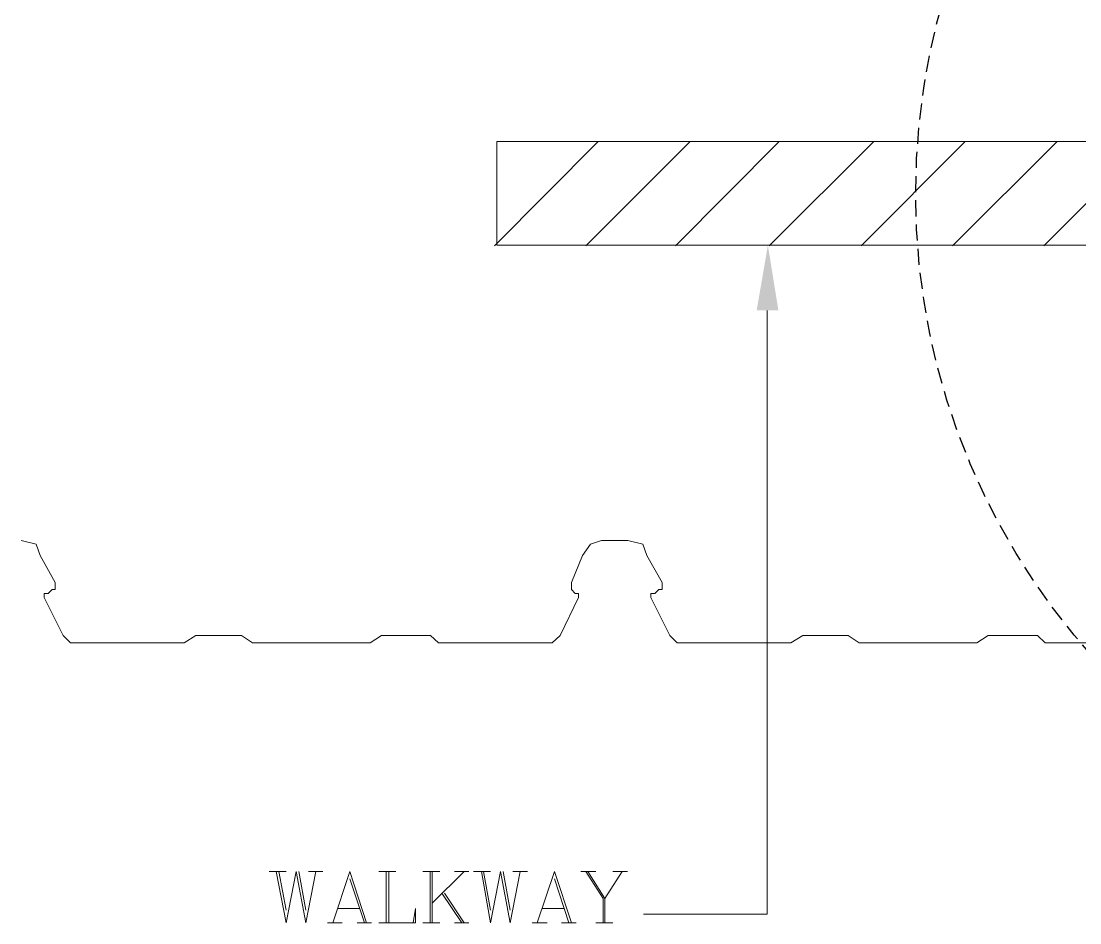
# Model space of a CAD drawing. Header units: millimetres. Extents: x 1732 to 2060, y 1135 to 1322.
# Drawn here: x 1732.23 to 1748.61, y 1205.87 to 1219.82 of the extents above; entities that cross this region are included whole.
import ezdxf

# ---------------------------------------------------------------- set-up
doc = ezdxf.new("R2010")
doc.units = ezdxf.units.MM
doc.linetypes.add('HIDDEN', pattern=[0.375, 0.25, -0.125])

# ---------------------------------------------------------------- blocks, each defined once
blk = doc.blocks.new('A$C39f6e9bc')
at = {"color": 8, "lineweight": 0}
for points in [[(0.36837, -0.04031), (0.40842, 0)], [(0.40361, -0.04031), (0.44392, 0)], [(0.43815, -0.04031), (0.4782, 0)], [(0.47434, -0.04031), (0.51465, 0)], [(0.50983, -0.04031), (0.54989, 0)], [(0.54507, -0.04031), (0.58538, 0)], [(0.58031, -0.04031), (0.62062, 0)], [(0.18583, -0.15389), (0.19166, -0.15541), (0.19318, -0.15972), (0.19901, -0.17011), (0.19901, -0.1729), (0.19775, -0.1729), (0.19623, -0.17442), (0.1947, -0.17442), (0.1947, -0.17594), (0.20206, -0.19065), (0.20485, -0.19344), (0.20637, -0.19344), (0.2487, -0.19344), (0.25327, -0.19065), (0.27076, -0.19065), (0.27507, -0.19344), (0.27659, -0.19344), (0.32045, -0.19344), (0.32476, -0.19065), (0.34377, -0.19065), (0.34682, -0.19344), (0.34834, -0.19344), (0.38915, -0.19344), (0.39068, -0.19344), (0.39372, -0.19065), (0.40082, -0.17594), (0.40082, -0.17442), (0.39955, -0.17442), (0.39803, -0.1729), (0.39803, -0.17011), (0.40234, -0.15972), (0.40538, -0.15541), (0.40969, -0.15389), (0.41983, -0.15389), (0.42566, -0.15541), (0.42718, -0.15972), (0.43301, -0.17011), (0.43301, -0.1729), (0.43175, -0.1729), (0.43023, -0.17442), (0.4287, -0.17442), (0.4287, -0.17594), (0.43606, -0.19065), (0.43885, -0.19344), (0.44037, -0.19344), (0.4827, -0.19344), (0.48727, -0.19065), (0.50476, -0.19065), (0.50907, -0.19344), (0.51059, -0.19344), (0.55445, -0.19344), (0.55876, -0.19065), (0.57777, -0.19065), (0.58082, -0.19344), (0.58234, -0.19344), (0.62315, -0.19344)], [(0.41983, -0.15389), (0.42566, -0.15541), (0.42718, -0.15972), (0.43301, -0.17011), (0.43301, -0.1729), (0.43175, -0.1729), (0.43023, -0.17442), (0.4287, -0.17442), (0.4287, -0.17594), (0.43606, -0.19065), (0.43885, -0.19344), (0.44037, -0.19344), (0.4827, -0.19344), (0.48727, -0.19065), (0.50476, -0.19065), (0.50907, -0.19344), (0.51059, -0.19344), (0.55445, -0.19344), (0.55876, -0.19065), (0.57777, -0.19065), (0.58082, -0.19344), (0.58234, -0.19344), (0.62315, -0.19344)]]:
    blk.add_lwpolyline(points, dxfattribs=at)
blk.add_lwpolyline([(3.36017, -0.04006), (0.3693, -0.04006), (0.3693, 0), (3.36017, 0), (4.28704, 0), (4.28704, -0.04006)], close=True, dxfattribs=at)
at = {"color": 3, "lineweight": 0}
blk.add_lwpolyline([(0.47358, -0.06515), (0.47358, -0.29814), (0.42592, -0.29814)], dxfattribs=at)
at = {"color": 7, "lineweight": 0}
for points in [[(0.28146, -0.28166), (0.28805, -0.28166)], [(0.28425, -0.28166), (0.28805, -0.30144), (0.29185, -0.28166), (0.29566, -0.30144), (0.29946, -0.28166)], [(0.28526, -0.28166), (0.28805, -0.29662)], [(0.29287, -0.28166), (0.29566, -0.29662)], [(0.29667, -0.28166), (0.30225, -0.28166)], [(0.30605, -0.30144), (0.31264, -0.28166), (0.31898, -0.30144)], [(0.3238, -0.28166), (0.33039, -0.28166)], [(0.32659, -0.28166), (0.32659, -0.30144)], [(0.3276, -0.28166), (0.3276, -0.30144)], [(0.34078, -0.28166), (0.34737, -0.28166)], [(0.34357, -0.28166), (0.34357, -0.30144)], [(0.34433, -0.28166), (0.34433, -0.30144)], [(0.35675, -0.28166), (0.34433, -0.29383)], [(0.35295, -0.28166), (0.35853, -0.28166)], [(0.3603, -0.28166), (0.3669, -0.28166)], [(0.36335, -0.28166), (0.3669, -0.30144), (0.3707, -0.28166), (0.3745, -0.30144), (0.3783, -0.28166)], [(0.36411, -0.28166), (0.3669, -0.29662)], [(0.37171, -0.28166), (0.3745, -0.29662)], [(0.37551, -0.28166), (0.38109, -0.28166)], [(0.3849, -0.30144), (0.39149, -0.28166), (0.39808, -0.30144)], [(0.40163, -0.28166), (0.40746, -0.28166)], [(0.40366, -0.28166), (0.41025, -0.29206), (0.41025, -0.30144)], [(0.40442, -0.28166), (0.41101, -0.29206), (0.41101, -0.30144)], [(0.4176, -0.28166), (0.41101, -0.29206)], [(0.41405, -0.28166), (0.41963, -0.28166)], [(0.31264, -0.28445), (0.31822, -0.30144)], [(0.39149, -0.28445), (0.39706, -0.30144)], [(0.34813, -0.29003), (0.35574, -0.30144)], [(0.34915, -0.29003), (0.35675, -0.30144)], [(0.30782, -0.29586), (0.31619, -0.29586)], [(0.3238, -0.30144), (0.33799, -0.30144), (0.33799, -0.29586), (0.33698, -0.30144)], [(0.38667, -0.29586), (0.39504, -0.29586)], [(0.30402, -0.30144), (0.3096, -0.30144)], [(0.31543, -0.30144), (0.32101, -0.30144)], [(0.34078, -0.30144), (0.34737, -0.30144)], [(0.35295, -0.30144), (0.35853, -0.30144)], [(0.38287, -0.30144), (0.3887, -0.30144)], [(0.39428, -0.30144), (0.39985, -0.30144)], [(0.40746, -0.30144), (0.41405, -0.30144)]]:
    blk.add_lwpolyline(points, dxfattribs=at)
at = {"color": 3, "transparency": 33554559}
blk.add_solid([(0.46952, -0.06515), (0.47383, -0.04006), (0.47789, -0.06515)], dxfattribs=at)
blk = doc.blocks.new('A$C151ac680')
blk.add_blockref('A$C39f6e9bc', (-0.3693, 0.04006))

msp = doc.modelspace()

# ---------------------------------------------------------------- linework, layer by layer
at = {"color": 10, "linetype": 'HIDDEN'}
msp.add_circle((1756.803, 1217.148), 10.735, dxfattribs=at)

# ---------------------------------------------------------------- block references
at = {"xscale": 40.10805704610954, "yscale": 40.10805704610954, "zscale": 40.10805704610954}
msp.add_blockref('A$C151ac680', (1739.589, 1216.35), dxfattribs=at)

doc.saveas('drawing.dxf')
